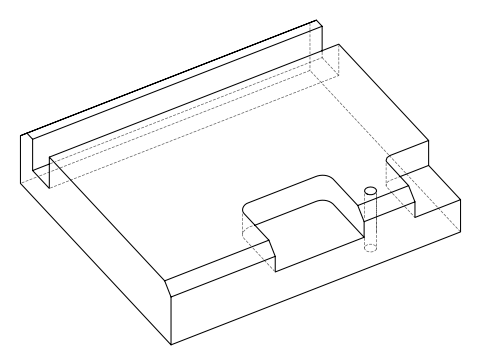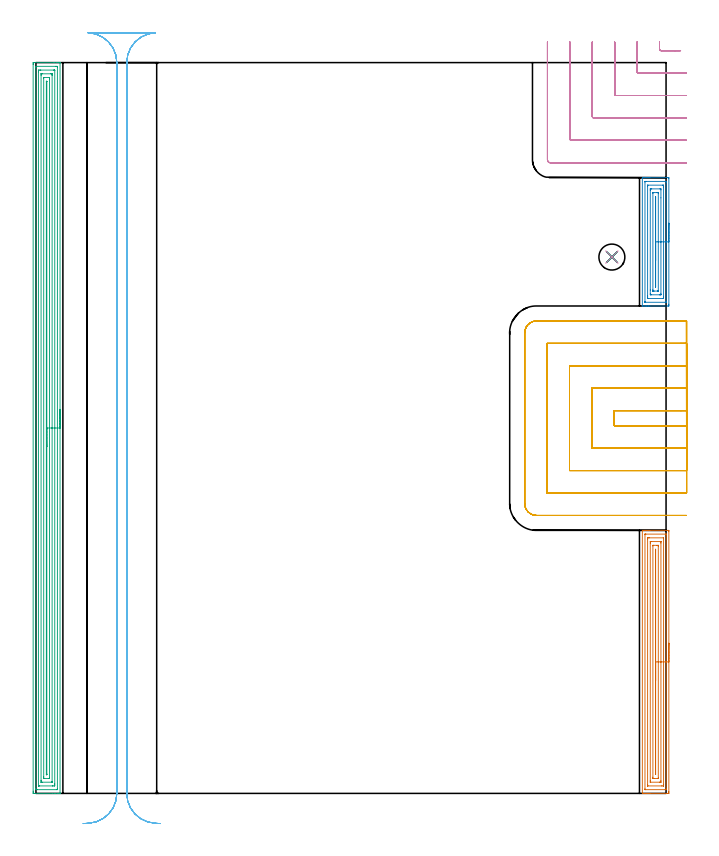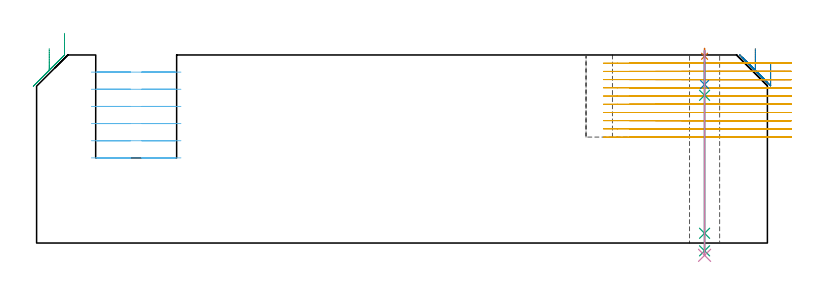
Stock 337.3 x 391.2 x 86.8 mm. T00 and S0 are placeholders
(PLAN: 10 operations, 6 tool changes, 79.9 min)
(1 AREA_MILL | FG_CHAMFER_SURFACE | UGT0205_001 | 6.93 min | 14906 mm3)
(2 AREA_MILL_1 | FG_CHAMFER_SURFACE_1 | UGT0205_001 | 3.47 min | 8347 mm3)
(3 AREA_MILL_2 | FG_CHAMFER_SURFACE_2 | UGT0205_001 | 18.96 min | 40554 mm3)
(4 MILL_CORNER_NOTCH_RECTANGULAR | CORNER_NOTCH_RECTANGULAR | NXT0201_012 | Follow Part, ap 4, ae 75% | 10.82 min | 165484 mm3)
(5 MILL_SLOT | SLOT_PARTIAL_RECTANGULAR | NXT0201_012 | Follow Part, ap 4, ae 75% | 27.67 min | 376224 mm3)
(6 MILL_RECTANGULAR_SLOT | SLOT_RECTANGULAR | UGT0201_004 | Follow Part, ap 8, ae 75% | 11.16 min | 693276 mm3)
(7 SPOT_DRILL | STEP1HOLE | NXT0321_9005460120000 | 0.03 min | 2 mm3)
(8 DRILL_BLIND_HOLE_INTO_CENTER | STEP1HOLE | NXT0301_062 | 0.06 min | 792 mm3)
(9 GUN_DRILL_THROUGH_HOLE | STEP1HOLE | UGT0307_006 | 0.45 min | 4707 mm3)
(10 DRILL_TO_ENLARGE_THROUGH_HOLE | STEP1HOLE | UGT0301_272 | 0.38 min | 7732 mm3)
(TOOL UGT0205_001 | Chamfer Mill 20 x 3 x 45 deg. | D20 FL50 Z2)
(TOOL NXT0201_012 | ENDMILL 16mm [2P460-1600-NA 1630] | D16 FL38 Z6)
(TOOL UGT0201_004 | End Mill 32 mm | D32 FL53 Z6)
(TOOL NXT0321_9005460120000 | NC Spot Drill, 142deg, 12mm, Carbide, Uncoated | D12 PA142 FL30 Z2)
(TOOL NXT0301_062 | Carbide Drill 9.1mm [860.1-0910-027A1-MM 2214] | D9.1 PA140 FL47 Z2)
(TOOL UGT0307_006 | Gun Drill 9 mm | D9 PA130 FL24 Z1)
(TOOL UGT0301_272 | Twist Drill 13.9 mm | D13.9 PA118 FL108 Z2)
(OP 1 AREA_MILL)
G17 G21 G94 G90
T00 M6
G54
G17 G0 G90 X338.8 Y80.4 S1061 M3
G43 Z96.8 H0
Z82.6
G94 G1 Y80.362 Z81.728 F250.
Y80.248 Z80.863
Y80.059 Z80.012
Y79.797 Z79.18
Y79.463 Z78.374
Y79.06 Z77.6
Y78.591 Z76.864
Y78.06 Z76.172
Y77.471 Z75.529
Y76.828 Z74.94
Y76.136 Z74.408
Y75.4 Z73.94
Y74.626 Z73.537
Y73.82 Z73.203
Y72.988 Z72.941
Y72.136 Z72.752
Y71.272 Z72.638
Y70.4 Z72.6
Y0.976
X338.799 Y0.566 Z72.601
X338.794 Y0.092 Z72.603
X338.791 Y0.008 Z72.605
X338.324 Y0.004 Z73.073
X337.762 Y0. Z73.634
X328.609 Z82.785
X327.966 Z83.432
X327.726 Z83.671
X327.082 Z84.315
X326.842 Z84.554
X326.362 Z85.037
X325.556 Z85.843
X324.857 Y0.001 Z86.541
X324.606 Y0.01 Z86.792
X324.6 Y0.121 Z86.8
Y140.679
X324.606 Y140.79 Z86.792
X324.859 Y140.8 Z86.54
X325.556 Z85.843
X326.362 Z85.037
X326.842 Z84.554
X327.082 Z84.315
X327.726 Z83.671
X327.966 Z83.432
X328.609 Z82.785
X338.324 Z73.073
X338.649 Y140.797 Z72.748
X338.792 Y140.79 Z72.605
X338.799 Y140.646 Z72.599
X338.8 Y140.234 Z72.6
Y70.4
X337.386 Z74.014
Y2.345
X337.383 Y2.136 Z74.017
X337.381 Y2.033 Z74.019
X337.38 Y2.015 Z74.02
X337.34 Y2.01 Z74.06
X337.242 Y2.006 Z74.158
X336.899 Y2.001 Z74.501
X326.301 Z85.099
X326.116 Y2.006 Z85.284
X326.041 Y2.01 Z85.359
X326.021 Y2.016 Z85.379
X326.019 Y2.049 Z85.381
X326.016 Y2.129 Z85.384
X326.014 Y2.289 Z85.386
Y2.345
Y138.455
X326.017 Y138.664 Z85.383
X326.019 Y138.767 Z85.381
X326.02 Y138.785 Z85.38
X326.06 Y138.79 Z85.34
X326.158 Y138.794 Z85.242
X326.501 Y138.799 Z84.899
X337.099 Z74.301
X337.284 Y138.794 Z74.116
X337.359 Y138.79 Z74.041
X337.379 Y138.784 Z74.021
X337.381 Y138.751 Z74.019
X337.384 Y138.671 Z74.016
X337.386 Y138.511 Z74.014
Y138.455
Y70.4
X335.972 Z75.428
X335.971 Y4.715 Z75.429
X335.969 Y4.124 Z75.431
X335.967 Y4.05 Z75.433
X335.965 Y4.021 Z75.435
X335.92 Y4.01 Z75.48
X335.796 Y4.002 Z75.604
X335.674 Y4.001 Z75.726
X334.914 Y4. Z76.486
X327.602 Y4.001 Z83.798
X327.52 Y4.003 Z83.88
X327.456 Y4.01 Z83.944
X327.434 Y4.016 Z83.966
X327.433 Y4.026 Z83.967
X327.43 Y4.124 Z83.97
X327.429 Y4.423 Z83.971
Y136.085
X327.431 Y136.676 Z83.969
X327.433 Y136.75 Z83.967
X327.435 Y136.779 Z83.965
X327.48 Y136.79 Z83.92
X327.604 Y136.798 Z83.796
X327.726 Y136.799 Z83.674
X328.486 Y136.8 Z82.914
X335.798 Y136.799 Z75.602
X335.88 Y136.797 Z75.52
X335.944 Y136.79 Z75.456
X335.966 Y136.784 Z75.434
X335.967 Y136.774 Z75.433
X335.97 Y136.676 Z75.43
X335.971 Y136.377 Z75.429
X335.972 Y70.4 Z75.428
X334.557 Z76.843
Y6.793
X334.553 Y6.143 Z76.847
X334.55 Y6.047 Z76.85
X334.542 Y6.01 Z76.858
X334.498 Y6.008 Z76.902
X334.302 Y6.004 Z77.098
X333.908 Y6. Z77.492
X333.812 Z77.588
X329.068 Y6.001 Z82.332
X328.904 Y6.003 Z82.496
X328.864 Y6.007 Z82.536
X328.849 Y6.01 Z82.551
X328.848 Y6.021 Z82.552
X328.845 Y6.075 Z82.555
X328.843 Y6.557 Z82.557
Y6.793
Y134.007
X328.847 Y134.657 Z82.553
X328.85 Y134.753 Z82.55
X328.858 Y134.79 Z82.542
X328.902 Y134.792 Z82.498
X329.098 Y134.796 Z82.302
X329.492 Y134.8 Z81.908
X329.588 Z81.812
X334.332 Y134.799 Z77.068
X334.496 Y134.797 Z76.904
X334.536 Y134.793 Z76.864
X334.551 Y134.79 Z76.849
X334.552 Y134.779 Z76.848
X334.555 Y134.725 Z76.845
X334.557 Y134.243 Z76.843
Y134.007
Y70.4
X333.143 Z78.257
Y8.334
X333.14 Y8.095 Z78.26
X333.137 Y8.029 Z78.263
X333.134 Y8.008 Z78.266
X333.13 Y8.006 Z78.27
X333.096 Y8.002 Z78.304
X333.025 Y8.001 Z78.375
X332.71 Y8. Z78.69
X330.943 Z80.457
X330.375 Y8.001 Z81.025
X330.294 Y8.003 Z81.106
X330.271 Y8.006 Z81.129
X330.264 Y8.008 Z81.136
X330.262 Y8.056 Z81.138
X330.259 Y8.215 Z81.141
X330.257 Y8.691 Z81.143
Y132.466
X330.26 Y132.705 Z81.14
X330.263 Y132.772 Z81.137
X330.266 Y132.792 Z81.134
X330.27 Y132.794 Z81.13
X330.304 Y132.798 Z81.096
X330.375 Y132.799 Z81.025
X330.69 Y132.8 Z80.71
X332.457 Z78.943
X333.025 Y132.799 Z78.375
X333.106 Y132.797 Z78.294
X333.129 Y132.794 Z78.271
X333.136 Y132.792 Z78.264
X333.138 Y132.744 Z78.262
X333.141 Y132.585 Z78.259
X333.143 Y132.347 Z78.257
Y132.228
Y70.4
X331.729 Z79.671
Y10.767
X331.724 Y10.351 Z79.676
X331.722 Y10.294 Z79.678
X331.701 Y10.078 Z79.699
X331.678 Y10.351 Z79.722
X331.675 Y10.41 Z79.725
X331.672 Y10.825 Z79.728
X331.671 Y130.033 Z79.729
X331.675 Y130.449 Z79.725
X331.678 Y130.506 Z79.722
X331.699 Y130.722 Z79.701
X331.722 Y130.449 Z79.678
X331.728 Y130.033 Z79.672
X331.729 Y129.975 Z79.671
Y70.4
Y69.528 Z79.709
Y68.663 Z79.823
Y67.812 Z80.012
Y66.98 Z80.274
Y66.174 Z80.608
Y65.4 Z81.011
Y64.664 Z81.48
Y63.972 Z82.011
Y63.329 Z82.6
Y62.74 Z83.243
Y62.208 Z83.935
Y61.74 Z84.671
Y61.337 Z85.445
Y61.003 Z86.251
Y60.741 Z87.083
Y60.552 Z87.935
Y60.438 Z88.8
Y60.4 Z89.671
G0 Z96.8
M5
M2
(OP 2 AREA_MILL_1)
G17 G21 G94 G90
T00 M6
G54
G17 G0 G90 X338.8 Y305.25 S1061 M3
G43 Z96.8 H0
Z82.6
G94 G1 Y305.212 Z81.728 F250.
Y305.098 Z80.863
Y304.909 Z80.012
Y304.647 Z79.18
Y304.313 Z78.374
Y303.91 Z77.6
Y303.442 Z76.864
Y302.91 Z76.172
Y302.321 Z75.529
Y301.678 Z74.94
Y300.986 Z74.408
Y300.25 Z73.94
Y299.476 Z73.537
Y298.67 Z73.203
Y297.838 Z72.941
Y296.986 Z72.752
Y296.122 Z72.638
Y295.25 Z72.6
Y261.87
X338.799 Y261.46 Z72.601
X338.794 Y260.987 Z72.603
X338.791 Y260.908 Z72.605
X338.324 Y260.9 Z73.073
X328.609 Z82.785
X327.955 Z83.443
X327.726 Z83.671
X327.072 Z84.325
X326.842 Z84.554
X326.384 Z85.015
X325.535 Z85.864
X324.846 Y260.901 Z86.553
X324.606 Y260.91 Z86.792
X324.6 Y261.015 Z86.8
Y329.485
X324.606 Y329.59 Z86.792
X324.847 Y329.6 Z86.551
X325.535 Z85.864
X326.384 Z85.015
X326.842 Z84.554
X327.072 Z84.325
X327.726 Z83.671
X327.955 Z83.443
X328.609 Z82.785
X338.324 Z73.073
X338.654 Y329.597 Z72.743
X338.792 Y329.59 Z72.605
X338.799 Y329.451 Z72.599
X338.8 Y329.04 Z72.6
Y295.25
X337.386 Z74.014
Y263.238
X337.383 Y263.03 Z74.017
X337.38 Y262.927 Z74.02
X337.379 Y262.91 Z74.021
X337.326 Y262.906 Z74.074
X337.23 Y262.903 Z74.17
X336.894 Y262.9 Z74.506
X326.295 Y262.901 Z85.105
X326.115 Y262.905 Z85.285
X326.044 Y262.909 Z85.356
X326.021 Y262.913 Z85.379
X326.019 Y262.944 Z85.381
X326.016 Y263.023 Z85.384
X326.014 Y263.183 Z85.386
Y263.238
Y327.262
X326.017 Y327.47 Z85.383
X326.02 Y327.573 Z85.38
X326.021 Y327.59 Z85.379
X326.074 Y327.594 Z85.326
X326.17 Y327.597 Z85.23
X326.507 Y327.6 Z84.893
X337.105 Y327.599 Z74.295
X337.285 Y327.595 Z74.115
X337.356 Y327.591 Z74.044
X337.379 Y327.587 Z74.021
X337.381 Y327.556 Z74.019
X337.384 Y327.477 Z74.016
X337.386 Y327.317 Z74.014
Y327.262
Y295.25
X335.972 Z75.428
X335.971 Y265.607 Z75.429
X335.969 Y265.017 Z75.431
X335.967 Y264.943 Z75.433
X335.965 Y264.914 Z75.435
X335.906 Y264.909 Z75.494
X335.789 Y264.901 Z75.611
X327.841 Z83.559
X327.726 Y264.903 Z83.674
X327.61 Y264.91 Z83.79
X327.435 Y264.927 Z83.965
X327.433 Y265.017 Z83.967
X327.43 Y265.315 Z83.97
X327.429 Y265.906 Z83.971
X327.428 Y266.205 Z83.972
X327.429 Y324.893 Z83.971
X327.431 Y325.483 Z83.969
X327.433 Y325.557 Z83.967
X327.435 Y325.586 Z83.965
X327.494 Y325.591 Z83.906
X327.611 Y325.599 Z83.789
X335.559 Y325.6 Z75.841
X335.674 Y325.597 Z75.726
X335.79 Y325.59 Z75.61
X335.965 Y325.573 Z75.435
X335.967 Y325.483 Z75.433
X335.97 Y325.185 Z75.43
X335.971 Y324.594 Z75.429
X335.972 Y324.295 Z75.428
Y295.25
X334.557 Z76.843
Y267.685
X334.555 Y267.033 Z76.845
X334.552 Y266.938 Z76.848
X334.551 Y266.917 Z76.849
X334.539 Y266.91 Z76.861
X334.492 Y266.907 Z76.908
X334.298 Y266.902 Z77.102
X333.908 Y266.9 Z77.492
X333.804 Z77.596
X329.388 Z82.012
X329.068 Y266.906 Z82.332
X328.909 Y266.91 Z82.491
X328.849 Y266.922 Z82.551
X328.848 Y266.971 Z82.552
X328.844 Y267.448 Z82.556
X328.843 Y269.463 Z82.557
Y322.815
X328.845 Y323.467 Z82.555
X328.848 Y323.562 Z82.552
X328.849 Y323.583 Z82.551
X328.861 Y323.59 Z82.539
X328.908 Y323.593 Z82.492
X329.102 Y323.598 Z82.298
X329.492 Y323.6 Z81.908
X329.596 Z81.804
X334.012 Z77.388
X334.332 Y323.594 Z77.068
X334.491 Y323.59 Z76.909
X334.551 Y323.578 Z76.849
X334.552 Y323.529 Z76.848
X334.556 Y323.052 Z76.844
X334.557 Y318.798 Z76.843
Y295.25
X333.143 Z78.257
X333.142 Y269.225 Z78.258
X333.139 Y268.987 Z78.261
X333.136 Y268.923 Z78.264
X333.127 Y268.91 Z78.274
X333.094 Y268.906 Z78.306
X333.025 Y268.902 Z78.375
X332.701 Y268.9 Z78.699
X330.934 Z80.466
X330.375 Y268.901 Z81.025
X330.295 Y268.902 Z81.105
X330.273 Y268.905 Z81.127
X330.266 Y268.908 Z81.134
X330.263 Y268.947 Z81.137
X330.259 Y269.106 Z81.141
X330.257 Y269.582 Z81.143
X330.258 Y321.275 Z81.142
X330.261 Y321.513 Z81.139
X330.264 Y321.577 Z81.136
X330.274 Y321.59 Z81.126
X330.306 Y321.595 Z81.094
X330.375 Y321.598 Z81.025
X330.699 Y321.6 Z80.701
X332.466 Z78.934
X333.025 Y321.599 Z78.375
X333.105 Y321.598 Z78.295
X333.127 Y321.595 Z78.273
X333.134 Y321.592 Z78.266
X333.137 Y321.553 Z78.263
X333.141 Y321.395 Z78.259
X333.143 Y321.156 Z78.257
Y321.037
Y295.25
X331.729 Z79.671
Y271.657
X331.724 Y271.241 Z79.676
X331.722 Y271.184 Z79.678
X331.701 Y270.976 Z79.699
X331.678 Y271.241 Z79.722
X331.675 Y271.3 Z79.725
X331.672 Y271.714 Z79.728
X331.671 Y318.843 Z79.729
X331.676 Y319.259 Z79.724
X331.678 Y319.316 Z79.722
X331.699 Y319.525 Z79.701
X331.722 Y319.259 Z79.678
X331.728 Y318.843 Z79.672
X331.729 Y318.785 Z79.671
Y295.25
Y294.378 Z79.709
Y293.514 Z79.823
Y292.662 Z80.012
Y291.83 Z80.274
Y291.024 Z80.608
Y290.25 Z81.011
Y289.514 Z81.48
Y288.822 Z82.011
Y288.179 Z82.6
Y287.59 Z83.243
Y287.059 Z83.935
Y286.59 Z84.671
Y286.187 Z85.445
Y285.853 Z86.251
Y285.591 Z87.083
Y285.402 Z87.935
Y285.288 Z88.8
Y285.25 Z89.671
G0 Z96.8
M5
M2
(OP 3 AREA_MILL_2)
G17 G21 G94 G90
T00 M6
G54
G17 G0 G90 X12.898 Y205.599 S1061 M3
G43 Z96.8 H0
Z96.798
G94 G1 Y205.561 Z95.926 F250.
Y205.448 Z95.061
Y205.259 Z94.21
Y204.996 Z93.378
Y204.663 Z92.572
Y204.26 Z91.798
Y203.791 Z91.062
Y203.26 Z90.37
Y202.671 Z89.727
Y202.027 Z89.137
Y201.335 Z88.606
Y200.6 Z88.138
Y199.826 Z87.735
Y199.02 Z87.401
Y198.188 Z87.139
Y197.336 Z86.95
Y196.471 Z86.836
Y195.6 Z86.798
X12.896 Y0.159 Z86.795
X12.897 Y0.088 Z86.792
X12.882 Y0.008 Z86.773
X12.873 Y0. Z86.764
X12.453 Z86.352
X12.205 Z86.105
X11.471 Z85.366
X10.216 Z84.113
X8.808 Z82.703
X-0.959 Y0.001 Z72.939
X-1.188 Y0.003 Z72.709
X-1.492 Y0.008 Z72.406
X-1.494 Y0.093 Z72.403
X-1.499 Y0.632 Z72.401
X-1.5 Y1.177 Z72.4
Y390.219
X-1.499 Y390.568 Z72.401
X-1.494 Y391.107 Z72.404
X-1.492 Y391.192 Z72.406
X-0.959 Y391.2 Z72.939
X9.695 Z83.59
X11.104 Z85.001
X11.471 Z85.366
X12.205 Z86.105
X12.453 Z86.353
X12.861 Y391.193 Z86.753
X12.897 Y391.19 Z86.788
X12.9 Y391.015 Z86.8
X12.898 Y195.6 Z86.798
X11.484 Z85.384
X11.481 Y2.411 Z85.381
X11.471 Y2.01 Z85.371
X11. Y2.001 Z84.9
X0.817 Y2. Z74.717
X0.345 Y2.001 Z74.245
X-0.071 Y2.01 Z73.829
X-0.085 Y2.421 Z73.815
X-0.086 Y2.435 Z73.814
X-0.085 Y388.794 Z73.815
X-0.071 Y389.19 Z73.829
X0.4 Y389.199 Z74.3
X10.583 Y389.2 Z84.483
X11.055 Y389.199 Z84.955
X11.471 Y389.19 Z85.371
X11.485 Y388.779 Z85.385
X11.486 Y388.765 Z85.386
X11.484 Y195.6 Z85.384
X10.069 Z83.969
X10.067 Y5.104 Z83.967
X10.066 Y4.73 Z83.966
X10.062 Y4.209 Z83.962
X10.06 Y4.031 Z83.96
X9.894 Y4.009 Z83.794
X9.695 Y4.005 Z83.595
X9.015 Y4. Z82.915
X8.808 Z82.708
X1.912 Z75.812
X1.705 Y4.002 Z75.605
X1.497 Y4.005 Z75.397
X1.359 Y4.01 Z75.259
X1.335 Y4.019 Z75.235
X1.333 Y4.038 Z75.233
X1.331 Y4.083 Z75.231
X1.329 Y4.209 Z75.229
Y386.096
X1.33 Y386.474 Z75.23
X1.333 Y386.991 Z75.233
X1.335 Y387.171 Z75.235
X1.506 Y387.191 Z75.406
X1.705 Y387.195 Z75.605
X2.385 Y387.2 Z76.285
X2.593 Z76.493
X9.488 Z83.388
X9.695 Y387.198 Z83.595
X9.903 Y387.194 Z83.803
X10.041 Y387.19 Z83.941
X10.065 Y387.181 Z83.965
X10.067 Y387.162 Z83.967
X10.069 Y387.117 Z83.969
X10.071 Y386.991 Z83.971
X10.069 Y195.6 Z83.969
X8.655 Z82.555
X8.653 Y6.154 Z82.553
X8.651 Y6.048 Z82.551
X8.649 Y6.018 Z82.549
X8.646 Y6.01 Z82.546
X8.639 Y6.007 Z82.539
X8.584 Y6.003 Z82.484
X8.363 Y6.001 Z82.263
X3.48 Y6. Z77.38
X3.037 Y6.002 Z76.937
X2.816 Y6.007 Z76.716
X2.762 Y6.01 Z76.662
X2.749 Y6.017 Z76.649
X2.747 Y6.035 Z76.647
X2.745 Y6.106 Z76.645
X2.743 Y6.741 Z76.643
Y6.892
Y384.308
X2.745 Y385.048 Z76.645
X2.748 Y385.156 Z76.648
X2.749 Y385.182 Z76.649
X2.762 Y385.19 Z76.662
X2.816 Y385.193 Z76.716
X3.037 Y385.197 Z76.937
X3.48 Y385.2 Z77.38
X7.92 Z81.82
X8.363 Y385.198 Z82.263
X8.584 Y385.193 Z82.484
X8.638 Y385.19 Z82.538
X8.651 Y385.183 Z82.551
X8.653 Y385.165 Z82.553
X8.655 Y385.094 Z82.555
X8.657 Y384.459 Z82.557
Y384.308
X8.655 Y195.6 Z82.555
X7.241 Z81.141
X7.238 Y8.264 Z81.138
X7.236 Y8.125 Z81.136
X7.232 Y8.022 Z81.132
X7.2 Y8.01 Z81.1
X7.032 Y8.004 Z80.932
X6.82 Y8. Z80.72
X4.212 Y8.001 Z78.112
X4.18 Y8.005 Z78.08
X4.168 Y8.009 Z78.068
X4.164 Y8.044 Z78.064
X4.158 Y8.468 Z78.058
X4.157 Y8.681 Z78.057
Y8.894
X4.158 Y382.945 Z78.058
X4.16 Y383.086 Z78.06
X4.164 Y383.19 Z78.064
X4.2 Y383.194 Z78.1
X4.368 Y383.198 Z78.268
X4.58 Y383.2 Z78.48
X7.188 Y383.199 Z81.088
X7.22 Y383.195 Z81.12
X7.233 Y383.191 Z81.133
X7.236 Y383.156 Z81.136
X7.242 Y382.732 Z81.142
X7.243 Y382.519 Z81.143
Y382.306
X7.241 Y195.6 Z81.141
X5.827 Z79.727
X5.824 Y10.47 Z79.724
X5.823 Y10.217 Z79.723
X5.82 Y10.058 Z79.72
X5.818 Y10.021 Z79.718
X5.814 Y10.01 Z79.714
X5.783 Y10.006 Z79.683
X5.721 Y10.002 Z79.621
X5.588 Y10.008 Z79.488
X5.578 Y10.011 Z79.478
X5.576 Y10.024 Z79.476
X5.573 Y10.066 Z79.473
X5.571 Y10.152 Z79.471
X5.572 Y380.73 Z79.472
X5.573 Y380.99 Z79.473
X5.577 Y381.157 Z79.477
X5.578 Y381.187 Z79.478
X5.6 Y381.191 Z79.5
X5.68 Y381.197 Z79.58
X5.812 Y381.191 Z79.712
X5.822 Y381.189 Z79.722
X5.824 Y381.176 Z79.724
X5.827 Y381.134 Z79.727
X5.828 Y381.048 Z79.728
X5.827 Y195.6 Z79.727
Y194.728 Z79.765
Y193.863 Z79.879
Y193.011 Z80.067
Y192.179 Z80.33
Y191.373 Z80.664
Y190.6 Z81.066
Y189.864 Z81.535
Y189.172 Z82.066
Y188.529 Z82.656
Y187.939 Z83.299
Y187.408 Z83.991
Y186.939 Z84.727
Y186.537 Z85.5
Y186.203 Z86.306
Y185.94 Z87.138
Y185.751 Z87.99
Y185.638 Z88.855
Y185.6 Z89.727
G0 Z96.8
M5
M2
(OP 4 MILL_CORNER_NOTCH_RECTANGULAR)
G17 G21 G94 G90
T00 M6
G54
G17 G0 G90 X333.8 Y402.2 S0 M3
G43 Z96.8 H1
Z83.01
G94 G1 Y399.2 F250.
Y398.395 F500.
G3 X334.595 Y397.6 R0.8
G1 X342.1
X345.1 F250.
G0 Z96.8
X321.8 Y402.2
Z83.01
G1 Y399.2
Y386.395 F500.
G3 X322.595 Y385.6 R0.8
G1 X345.046
X345.3 Y385.599
X348.3 Y385.583 F250.
G0 Z96.8
X309.8 Y402.2
Z83.01
G1 Y399.2
Y374.395 F500.
G3 X310.595 Y373.6 R0.8
G1 X345.046
X345.3 Y373.599
X348.3 Y373.578 F250.
G0 Z96.8
X297.8 Y402.2
Z83.01
G1 Y399.2
Y362.396 F500.
G3 X298.596 Y361.6 R0.8
G1 X345.046
G2 X345.3 Y361.599 R24.
G1 X348.3 Y361.567 F250.
G0 Z96.8
X285.8 Y402.2
Z83.01
G1 Y399.2
Y350.396 F500.
G3 X286.596 Y349.6 R0.8
G1 X345.046
G2 X345.3 Y349.597 R12.
G1 X348.299 Y349.534 F250.
G0 Z96.8
X273.8 Y402.2
Z83.01
G1 Y399.2
Y339.2 F500.
G3 X275.4 Y337.6 R1.6
G1 X345.046
X348.046 F250.
G0 Z96.8
X333.8 Y402.2
Z79.22
G1 Y399.2
Y398.395 F500.
G3 X334.595 Y397.6 R0.8
G1 X342.1
X345.1 F250.
G0 Z96.8
X321.8 Y402.2
Z79.22
G1 Y399.2
Y386.395 F500.
G3 X322.595 Y385.6 R0.8
G1 X345.3
X348.3 F250.
G0 Z96.8
X309.8 Y402.2
Z79.22
G1 Y399.2
Y374.395 F500.
G3 X310.595 Y373.6 R0.8
G1 X345.3
X348.3 F250.
G0 Z96.8
X297.8 Y402.2
Z79.22
G1 Y399.2
Y362.396 F500.
G3 X298.596 Y361.6 R0.8
G1 X345.3
X348.3 F250.
G0 Z96.8
X285.8 Y402.2
Z79.22
G1 Y399.2
Y350.396 F500.
G3 X286.596 Y349.6 R0.8
G1 X345.3
X348.3 F250.
G0 Z96.8
X273.8 Y402.2
Z79.22
G1 Y399.2
Y339.2 F500.
G3 X275.4 Y337.6 R1.6
G1 X345.3
X348.3 F250.
G0 Z96.8
X333.8 Y402.2
Z75.43
G1 Y399.2
Y398.395 F500.
G3 X334.595 Y397.6 R0.8
G1 X342.1
X345.1 F250.
G0 Z96.8
X321.8 Y402.2
Z75.43
G1 Y399.2
Y386.395 F500.
G3 X322.595 Y385.6 R0.8
G1 X345.3
X348.3 F250.
G0 Z96.8
X309.8 Y402.2
Z75.43
G1 Y399.2
Y374.395 F500.
G3 X310.595 Y373.6 R0.8
G1 X345.3
X348.3 F250.
G0 Z96.8
X297.8 Y402.2
Z75.43
G1 Y399.2
Y362.396 F500.
G3 X298.596 Y361.6 R0.8
G1 X345.3
X348.3 F250.
G0 Z96.8
X285.8 Y402.2
Z75.43
G1 Y399.2
Y350.396 F500.
G3 X286.596 Y349.6 R0.8
G1 X345.3
X348.3 F250.
G0 Z96.8
X273.8 Y402.2
Z75.43
G1 Y399.2
Y339.2 F500.
G3 X275.4 Y337.6 R1.6
G1 X345.3
X348.3 F250.
G0 Z96.8
X333.8 Y402.2
Z71.64
G1 Y399.2
Y398.395 F500.
G3 X334.595 Y397.6 R0.8
G1 X342.1
X345.1 F250.
G0 Z96.8
X321.8 Y402.2
Z71.64
G1 Y399.2
Y386.395 F500.
G3 X322.595 Y385.6 R0.8
G1 X345.3
X348.3 F250.
G0 Z96.8
X309.8 Y402.2
Z71.64
G1 Y399.2
Y374.395 F500.
G3 X310.595 Y373.6 R0.8
G1 X345.3
X348.3 F250.
G0 Z96.8
X297.8 Y402.2
Z71.64
G1 Y399.2
Y362.396 F500.
G3 X298.596 Y361.6 R0.8
G1 X345.3
X348.3 F250.
G0 Z96.8
X285.8 Y402.2
Z71.64
G1 Y399.2
Y350.396 F500.
G3 X286.596 Y349.6 R0.8
G1 X345.3
X348.3 F250.
G0 Z96.8
X273.8 Y402.2
Z71.64
G1 Y399.2
Y339.2 F500.
G3 X275.4 Y337.6 R1.6
G1 X345.3
X348.3 F250.
G0 Z96.8
X333.8 Y402.2
Z67.85
G1 Y399.2
Y398.395 F500.
G3 X334.595 Y397.6 R0.8
G1 X342.1
X345.1 F250.
G0 Z96.8
X321.8 Y402.2
Z67.85
G1 Y399.2
Y386.395 F500.
G3 X322.595 Y385.6 R0.8
G1 X345.3
X348.3 F250.
G0 Z96.8
X309.8 Y402.2
Z67.85
G1 Y399.2
Y374.395 F500.
G3 X310.595 Y373.6 R0.8
G1 X345.3
X348.3 F250.
G0 Z96.8
X297.8 Y402.2
Z67.85
G1 Y399.2
Y362.396 F500.
G3 X298.596 Y361.6 R0.8
G1 X345.3
X348.3 F250.
G0 Z96.8
X285.8 Y402.2
Z67.85
G1 Y399.2
Y350.396 F500.
G3 X286.596 Y349.6 R0.8
G1 X345.3
X348.3 F250.
G0 Z96.8
X273.8 Y402.2
Z67.85
G1 Y399.2
Y339.2 F500.
G3 X275.4 Y337.6 R1.6
G1 X345.3
X348.3 F250.
G0 Z96.8
X333.8 Y402.2
Z64.06
G1 Y399.2
Y398.395 F500.
G3 X334.595 Y397.6 R0.8
G1 X342.1
X345.1 F250.
G0 Z96.8
X321.8 Y402.2
Z64.06
G1 Y399.2
Y386.395 F500.
G3 X322.595 Y385.6 R0.8
G1 X345.3
X348.3 F250.
G0 Z96.8
X309.8 Y402.2
Z64.06
G1 Y399.2
Y374.395 F500.
G3 X310.595 Y373.6 R0.8
G1 X345.3
X348.3 F250.
G0 Z96.8
X297.8 Y402.2
Z64.06
G1 Y399.2
Y362.396 F500.
G3 X298.596 Y361.6 R0.8
G1 X345.3
X348.3 F250.
G0 Z96.8
X285.8 Y402.2
Z64.06
G1 Y399.2
Y350.396 F500.
G3 X286.596 Y349.6 R0.8
G1 X345.3
X348.3 F250.
G0 Z96.8
X273.8 Y402.2
Z64.06
G1 Y399.2
Y339.2 F500.
G3 X275.4 Y337.6 R1.6
G1 X345.3
X348.3 F250.
G0 Z96.8
X333.8 Y402.2
Z60.27
G1 Y399.2
Y398.395 F500.
G3 X334.595 Y397.6 R0.8
G1 X342.1
X345.1 F250.
G0 Z96.8
X321.8 Y402.2
Z60.27
G1 Y399.2
Y386.395 F500.
G3 X322.595 Y385.6 R0.8
G1 X345.3
X348.3 F250.
G0 Z96.8
X309.8 Y402.2
Z60.27
G1 Y399.2
Y374.395 F500.
G3 X310.595 Y373.6 R0.8
G1 X345.3
X348.3 F250.
G0 Z96.8
X297.8 Y402.2
Z60.27
G1 Y399.2
Y362.396 F500.
G3 X298.596 Y361.6 R0.8
G1 X345.3
X348.3 F250.
G0 Z96.8
X285.8 Y402.2
Z60.27
G1 Y399.2
Y350.396 F500.
G3 X286.596 Y349.6 R0.8
G1 X345.3
X348.3 F250.
G0 Z96.8
X273.8 Y402.2
Z60.27
G1 Y399.2
Y339.2 F500.
G3 X275.4 Y337.6 R1.6
G1 X345.3
X348.3 F250.
G0 Z96.8
X333.8 Y402.2
Z56.48
G1 Y399.2
Y398.395 F500.
G3 X334.595 Y397.6 R0.8
G1 X342.1
X345.1 F250.
G0 Z96.8
X321.8 Y402.2
Z56.48
G1 Y399.2
Y386.395 F500.
G3 X322.595 Y385.6 R0.8
G1 X345.3
X348.3 F250.
G0 Z96.8
X309.8 Y402.2
Z56.48
G1 Y399.2
Y374.395 F500.
G3 X310.595 Y373.6 R0.8
G1 X345.3
X348.3 F250.
G0 Z96.8
X297.8 Y402.2
Z56.48
G1 Y399.2
Y362.396 F500.
G3 X298.596 Y361.6 R0.8
G1 X345.3
X348.3 F250.
G0 Z96.8
X285.8 Y402.2
Z56.48
G1 Y399.2
Y350.396 F500.
G3 X286.596 Y349.6 R0.8
G1 X345.3
X348.3 F250.
G0 Z96.8
X273.8 Y402.2
Z56.48
G1 Y399.2
Y339.2 F500.
G3 X275.4 Y337.6 R1.6
G1 X345.3
X348.3 F250.
G0 Z96.8
X333.8 Y402.2
Z52.69
G1 Y399.2
Y398.395 F500.
G3 X334.595 Y397.6 R0.8
G1 X342.1
X345.1 F250.
G0 Z96.8
X321.8 Y402.2
Z52.69
G1 Y399.2
Y386.395 F500.
G3 X322.595 Y385.6 R0.8
G1 X345.3
X348.3 F250.
G0 Z96.8
X309.8 Y402.2
Z52.69
G1 Y399.2
Y374.395 F500.
G3 X310.595 Y373.6 R0.8
G1 X345.3
X348.3 F250.
G0 Z96.8
X297.8 Y402.2
Z52.69
G1 Y399.2
Y362.396 F500.
G3 X298.596 Y361.6 R0.8
G1 X345.3
X348.3 F250.
G0 Z96.8
X285.8 Y402.2
Z52.69
G1 Y399.2
Y350.396 F500.
G3 X286.596 Y349.6 R0.8
G1 X345.3
X348.3 F250.
G0 Z96.8
X273.8 Y402.2
Z52.69
G1 Y399.2
Y339.2 F500.
G3 X275.4 Y337.6 R1.6
G1 X345.3
X348.3 F250.
G0 Z96.8
X333.8 Y402.2
Z48.9
G1 Y399.2
Y398.395 F500.
G3 X334.595 Y397.6 R0.8
G1 X342.1
X345.1 F250.
G0 Z96.8
X321.8 Y402.2
Z48.9
G1 Y399.2
Y386.395 F500.
G3 X322.595 Y385.6 R0.8
G1 X345.3
X348.3 F250.
G0 Z96.8
X309.8 Y402.2
Z48.9
G1 Y399.2
Y374.395 F500.
G3 X310.595 Y373.6 R0.8
G1 X345.3
X348.3 F250.
G0 Z96.8
X297.8 Y402.2
Z48.9
G1 Y399.2
Y362.396 F500.
G3 X298.596 Y361.6 R0.8
G1 X345.3
X348.3 F250.
G0 Z96.8
X285.8 Y402.2
Z48.9
G1 Y399.2
Y350.396 F500.
G3 X286.596 Y349.6 R0.8
G1 X345.3
X348.3 F250.
G0 Z96.8
X273.8 Y402.2
Z48.9
G1 Y399.2
Y339.2 F500.
G3 X275.4 Y337.6 R1.6
G1 X345.3
X348.3 F250.
G0 Z96.8
M5
M2
(OP 5 MILL_SLOT)
G17 G21 G94 G90
T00 M6
G54
G17 G0 G90 X348.3 Y204.917 S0 M3
G43 Z96.8 H1
Z83.01
G94 G1 X345.3 Y204.901 F250.
X345.046 Y204.9 F500.
X309.6
Y196.8
X345.046
X345.3 Y196.799
X348.3 Y196.783 F250.
Y216.922
X345.3 Y216.901
X345.046 Y216.9 F500.
X297.6
Y184.8
X345.046
X345.3 Y184.799
X348.3 Y184.778 F250.
Y228.933
X345.3 Y228.901
G2 X345.046 Y228.9 R24. F500.
G1 X285.6
Y172.8
X345.046
G2 X345.3 Y172.799 R24.
G1 X348.3 Y172.767 F250.
X348.299 Y240.966
X345.3 Y240.903
G2 X345.046 Y240.9 R12. F500.
G1 X273.6
Y160.8
X345.046
G2 X345.3 Y160.797 R12.
G1 X348.299 Y160.734 F250.
X348.046 Y252.9
X345.046
X268. F500.
G3 X261.6 Y246.5 R6.4
G1 Y155.2
G3 X268. Y148.8 R6.4
G1 X345.046
X348.046 F250.
G0 X348.3 Y204.9 Z79.22
G1 X345.3
X309.6 F500.
Y196.8
X345.3
X348.3 F250.
Y216.9
X345.3
X297.6 F500.
Y184.8
X345.3
X348.3 F250.
Y228.9
X345.3
X285.6 F500.
Y172.8
X345.3
X348.3 F250.
Y240.9
X345.3
X273.6 F500.
Y160.8
X345.3
X348.3 F250.
Y252.9
X345.3
X268. F500.
G3 X261.6 Y246.5 R6.4
G1 Y155.2
G3 X268. Y148.8 R6.4
G1 X345.3
X348.3 F250.
G0 Y204.9 Z75.43
G1 X345.3
X309.6 F500.
Y196.8
X345.3
X348.3 F250.
Y216.9
X345.3
X297.6 F500.
Y184.8
X345.3
X348.3 F250.
Y228.9
X345.3
X285.6 F500.
Y172.8
X345.3
X348.3 F250.
Y240.9
X345.3
X273.6 F500.
Y160.8
X345.3
X348.3 F250.
Y252.9
X345.3
X268. F500.
G3 X261.6 Y246.5 R6.4
G1 Y155.2
G3 X268. Y148.8 R6.4
G1 X345.3
X348.3 F250.
G0 Y204.9 Z71.64
G1 X345.3
X309.6 F500.
Y196.8
X345.3
X348.3 F250.
Y216.9
X345.3
X297.6 F500.
Y184.8
X345.3
X348.3 F250.
Y228.9
X345.3
X285.6 F500.
Y172.8
X345.3
X348.3 F250.
Y240.9
X345.3
X273.6 F500.
Y160.8
X345.3
X348.3 F250.
Y252.9
X345.3
X268. F500.
G3 X261.6 Y246.5 R6.4
G1 Y155.2
G3 X268. Y148.8 R6.4
G1 X345.3
X348.3 F250.
G0 Y204.9 Z67.85
G1 X345.3
X309.6 F500.
Y196.8
X345.3
X348.3 F250.
Y216.9
X345.3
X297.6 F500.
Y184.8
X345.3
X348.3 F250.
Y228.9
X345.3
X285.6 F500.
Y172.8
X345.3
X348.3 F250.
Y240.9
X345.3
X273.6 F500.
Y160.8
X345.3
X348.3 F250.
Y252.9
X345.3
X268. F500.
G3 X261.6 Y246.5 R6.4
G1 Y155.2
G3 X268. Y148.8 R6.4
G1 X345.3
X348.3 F250.
G0 Y204.9 Z64.06
G1 X345.3
X309.6 F500.
Y196.8
X345.3
X348.3 F250.
Y216.9
X345.3
X297.6 F500.
Y184.8
X345.3
X348.3 F250.
Y228.9
X345.3
X285.6 F500.
Y172.8
X345.3
X348.3 F250.
Y240.9
X345.3
X273.6 F500.
Y160.8
X345.3
X348.3 F250.
Y252.9
X345.3
X268. F500.
G3 X261.6 Y246.5 R6.4
G1 Y155.2
G3 X268. Y148.8 R6.4
G1 X345.3
X348.3 F250.
G0 Y204.9 Z60.27
G1 X345.3
X309.6 F500.
Y196.8
X345.3
X348.3 F250.
Y216.9
X345.3
X297.6 F500.
Y184.8
X345.3
X348.3 F250.
Y228.9
X345.3
X285.6 F500.
Y172.8
X345.3
X348.3 F250.
Y240.9
X345.3
X273.6 F500.
Y160.8
X345.3
X348.3 F250.
Y252.9
X345.3
X268. F500.
G3 X261.6 Y246.5 R6.4
G1 Y155.2
G3 X268. Y148.8 R6.4
G1 X345.3
X348.3 F250.
G0 Y204.9 Z56.48
G1 X345.3
X309.6 F500.
Y196.8
X345.3
X348.3 F250.
Y216.9
X345.3
X297.6 F500.
Y184.8
X345.3
X348.3 F250.
Y228.9
X345.3
X285.6 F500.
Y172.8
X345.3
X348.3 F250.
Y240.9
X345.3
X273.6 F500.
Y160.8
X345.3
X348.3 F250.
Y252.9
X345.3
X268. F500.
G3 X261.6 Y246.5 R6.4
G1 Y155.2
G3 X268. Y148.8 R6.4
G1 X345.3
X348.3 F250.
G0 Y204.9 Z52.69
G1 X345.3
X309.6 F500.
Y196.8
X345.3
X348.3 F250.
Y216.9
X345.3
X297.6 F500.
Y184.8
X345.3
X348.3 F250.
Y228.9
X345.3
X285.6 F500.
Y172.8
X345.3
X348.3 F250.
Y240.9
X345.3
X273.6 F500.
Y160.8
X345.3
X348.3 F250.
Y252.9
X345.3
X268. F500.
G3 X261.6 Y246.5 R6.4
G1 Y155.2
G3 X268. Y148.8 R6.4
G1 X345.3
X348.3 F250.
G0 Y204.9 Z48.9
G1 X345.3
X309.6 F500.
Y196.8
X345.3
X348.3 F250.
Y216.9
X345.3
X297.6 F500.
Y184.8
X345.3
X348.3 F250.
Y228.9
X345.3
X285.6 F500.
Y172.8
X345.3
X348.3 F250.
Y240.9
X345.3
X273.6 F500.
Y160.8
X345.3
X348.3 F250.
Y252.9
X345.3
X268. F500.
G3 X261.6 Y246.5 R6.4
G1 Y155.2
G3 X268. Y148.8 R6.4
G1 X345.3
X348.3 F250.
G0 Z96.8
M5
M2
(OP 6 MILL_RECTANGULAR_SLOT)
G17 G21 G94 G90
T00 M6
G54
G17 G0 G90 X66.615 Y-16.154 S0 M3
G43 Z96.8 H0
Z78.883
G94 G1 X63.621 Y-15.97 F250.
G2 X48.6 Y0. R16. F500.
G1 Y391.2
G2 X64.034 Y407.19 R16.
G1 Y407.2
X27.866
Y407.19
G2 X43.3 Y391.2 R16.
G1 Y0.
G2 X28.279 Y-15.97 R16.
G1 X25.285 Y-16.154 F250.
G0 X66.615 Z70.967
G1 X63.621 Y-15.97
G2 X48.6 Y0. R16. F500.
G1 Y391.2
G2 X64.034 Y407.19 R16.
G1 X27.866
G2 X43.3 Y391.2 R16.
G1 Y0.
G2 X28.279 Y-15.97 R16.
G1 X25.285 Y-16.154 F250.
G0 X66.615 Z63.05
G1 X63.621 Y-15.97
G2 X48.6 Y0. R16. F500.
G1 Y391.2
G2 X64.034 Y407.19 R16.
G1 X27.866
G2 X43.3 Y391.2 R16.
G1 Y0.
G2 X28.279 Y-15.97 R16.
G1 X25.285 Y-16.154 F250.
G0 X66.615 Z55.133
G1 X63.621 Y-15.97
G2 X48.6 Y0. R16. F500.
G1 Y391.2
G2 X64.034 Y407.19 R16.
G1 X27.866
G2 X43.3 Y391.2 R16.
G1 Y0.
G2 X28.279 Y-15.97 R16.
G1 X25.285 Y-16.154 F250.
G0 X66.615 Z47.217
G1 X63.621 Y-15.97
G2 X48.6 Y0. R16. F500.
G1 Y391.2
G2 X64.034 Y407.19 R16.
G1 X27.866
G2 X43.3 Y391.2 R16.
G1 Y0.
G2 X28.279 Y-15.97 R16.
G1 X25.285 Y-16.154 F250.
G0 X66.615 Z39.3
G1 X63.621 Y-15.97
G2 X48.6 Y0. R16. F500.
G1 Y391.2
G2 X64.034 Y407.19 R16.
G1 X27.866
G2 X43.3 Y391.2 R16.
G1 Y0.
G2 X28.279 Y-15.97 R16.
G1 X25.285 Y-16.154 F250.
G0 Z96.8
M5
M2
(OP 7 SPOT_DRILL)
G17 G21 G94 G90
T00 M6
G54
G17 G0 G90 X308.3 Y287.1 S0 M3
G43 Z96.8 H0
G94 G81 G98 Z86.202 F250. R89.8
G80
M5
M2
(OP 8 DRILL_BLIND_HOLE_INTO_CENTER)
G17 G21 G94 G90
T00 M6
G54
G17 G0 G90 X308.3 Y287.1 S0 M3
G43 Z96.8 H1
G94 G81 G98 Z73.15 F250. R88.8
G80
M5
M2
(OP 9 GUN_DRILL_THROUGH_HOLE)
G17 G21 G94 G90
T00 M6
G54
G17 G0 G90 X308.3 Y287.1 M8
G43 Z96.8 H0
Z83.649
S716 M3
G94 G1 Z68.189 F125. M26
G4 X.084
Z4.5 F250.
G4 X.084
Z-3.598 F125.
G4 X.084
M5
M9
G0 Z83.649
Z96.8
M2
(OP 10 DRILL_TO_ENLARGE_THROUGH_HOLE)
G17 G21 G94 G90
T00 M6
G54
G17 G0 G90 X308.3 Y287.1 S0 M3
G43 Z96.8 H0
G94 G73 G98 Z-5.676 F250. Q13.211 R88.8
G80
M5
M2
